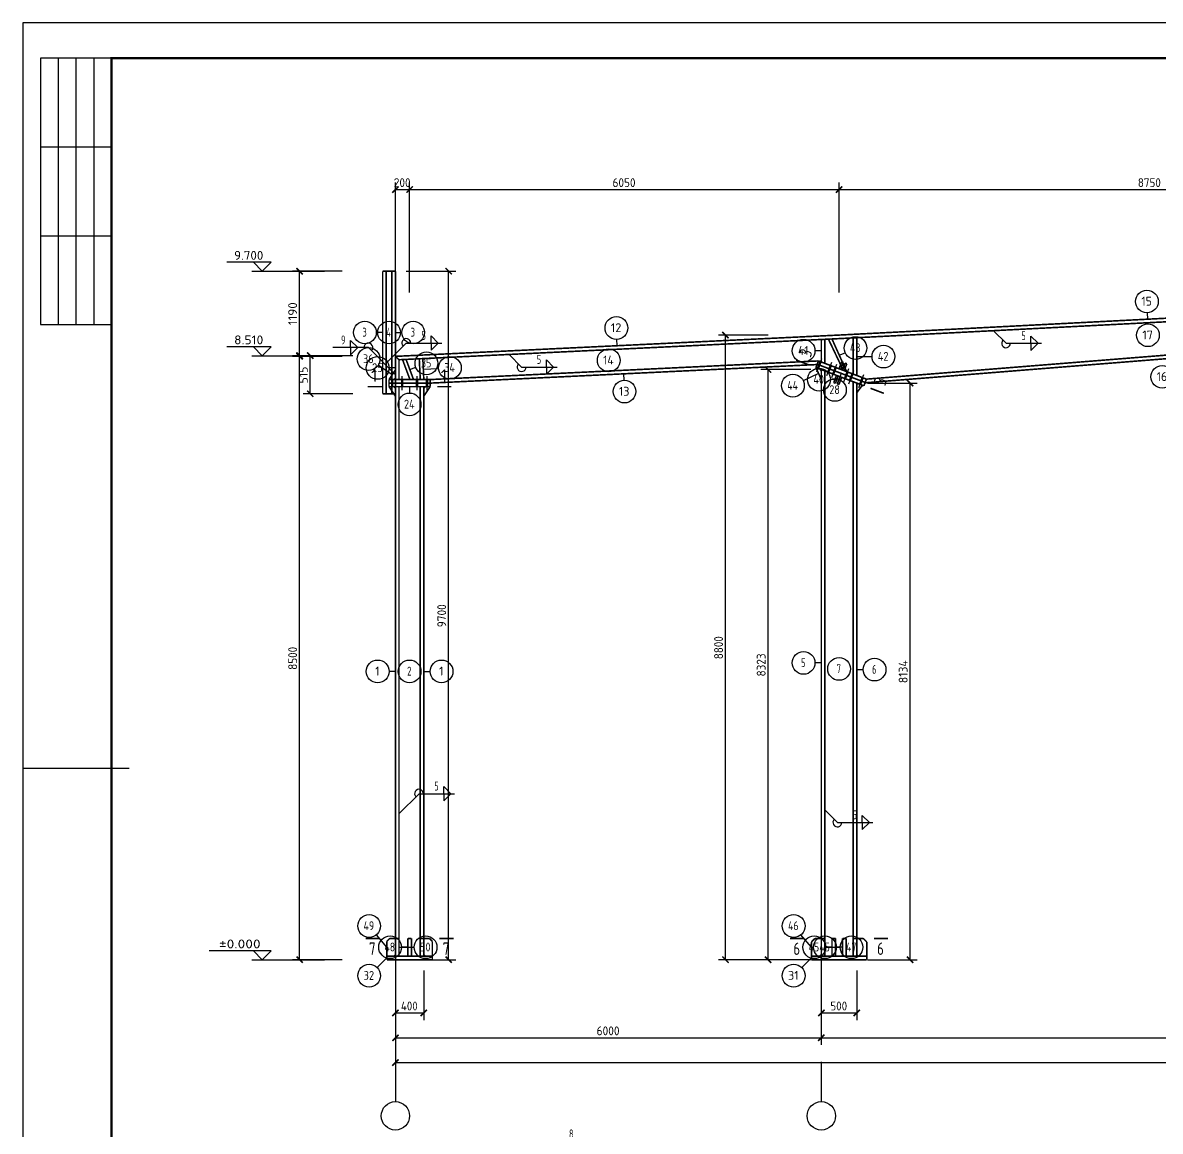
# Model space of a CAD drawing. Extents: x 14207793 to 14719554, y -1675802 to -1228715.
# Drawn here: x 14472463 to 14504511, y -1263526 to -1232293 of the extents above; entities that cross this region are included whole.
import ezdxf
from ezdxf.enums import TextEntityAlignment as Align

# ---------------------------------------------------------------- set-up
doc = ezdxf.new("R2010")
doc.units = 0
doc.header["$LTSCALE"] = 500
doc.header["$MEASUREMENT"] = 0
doc.linetypes.add('6', pattern=[8.75, 5, -1.25, 1.25, -1.25])
doc.layers.get('0').update_dxf_attribs({"linetype": 'CONTINUOUS'})
for name, color, linetype in [('10', 1, 'CONTINUOUS'), ('111', 253, '6'), ('112', 253, 'CONTINUOUS'), ('114', 2, 'CONTINUOUS'), ('14', 2, 'CONTINUOUS'), ('图框外框__细线', 253, 'CONTINUOUS'), ('尺寸标注', 253, 'CONTINUOUS'), ('柱子', 3, 'CONTINUOUS'), ('楼层标高', 253, 'CONTINUOUS'), ('焊缝标注', 253, 'CONTINUOUS'), ('编号标注', 253, 'CONTINUOUS')]:
    doc.layers.add(name, color=color, linetype=linetype)
doc.styles.get("Standard").update_dxf_attribs({"font": 'SYSZ.shx', "width": 0.75, "bigfont": 'SYFS.shx'})

# ---------------------------------------------------------------- blocks, each defined once
blk = doc.blocks.new('997')
for p, q in [((25, 584), (5, 584)), ((5, 584), (5, 509)), ((10, 584), (10, 509)), ((15, 584), (15, 509)), ((20, 584), (20, 509)), ((5, 559), (25, 559)), ((5, 534), (25, 534)), ((5, 509), (25, 509))]:
    blk.add_line(p, q)

msp = doc.modelspace()

# ---------------------------------------------------------------- linework, layer by layer
at = {"layer": '10', "const_width": 45}
for points in [[(14494249.36, -1241795.68), (14494623.33, -1241937.61)], [(14482182.5, -1242546.65), (14482582.5, -1242546.65)], [(14484542.5, -1242546.65), (14484142.5, -1242546.65)], [(14496723.43, -1242734.61), (14496349.45, -1242592.68)], [(14482122.5, -1258092.88), (14482522.5, -1258092.88)], [(14484602.5, -1258092.88), (14484202.5, -1258092.88)], [(14494082.5, -1258092.88), (14494482.5, -1258092.88)], [(14496842.5, -1258092.88), (14496442.5, -1258092.88)]]:
    msp.add_lwpolyline(points, dxfattribs=at)
at = {"layer": '111'}
for p, q in [((14482962.5, -1257192.88), (14482962.5, -1262692.88)), ((14494962.5, -1257192.88), (14494962.5, -1262692.88))]:
    msp.add_line(p, q, dxfattribs=at)
at = {"layer": '112'}
for centre in [(14482962.5, -1263092.88), (14494962.5, -1263092.88)]:
    msp.add_circle(centre, 400, dxfattribs=at)
at = {"layer": '114'}
for p, q in [((14494833.52, -1242124.34), (14494975.45, -1241750.36)), ((14495120.51, -1242233.25), (14495262.44, -1241859.28)), ((14495260.75, -1242286.47), (14495402.68, -1241912.5)), ((14495593.28, -1242412.67), (14495735.21, -1242038.7)), ((14495733.52, -1242465.89), (14495875.45, -1242091.92)), ((14496020.51, -1242574.81), (14496162.44, -1242200.83)), ((14482872.5, -1242646.65), (14482872.5, -1242246.65)), ((14483152.5, -1242646.65), (14483152.5, -1242246.65)), ((14483572.5, -1242646.65), (14483572.5, -1242246.65)), ((14483852.5, -1242646.65), (14483852.5, -1242246.65))]:
    msp.add_line(p, q, dxfattribs=at)
at = {"layer": '114', "color": 1, "const_width": 70}
for points in [[(14494869.01, -1242030.84), (14494939.97, -1241843.86)], [(14495155.99, -1242139.76), (14495226.96, -1241952.77)], [(14495296.23, -1242192.98), (14495367.2, -1242005.99)], [(14495628.76, -1242319.18), (14495699.73, -1242132.19)], [(14495769.01, -1242372.4), (14495839.97, -1242185.41)], [(14482872.5, -1242546.65), (14482872.5, -1242346.65)], [(14483152.5, -1242546.65), (14483152.5, -1242346.65)], [(14483572.5, -1242546.65), (14483572.5, -1242346.65)], [(14483852.5, -1242546.65), (14483852.5, -1242346.65)], [(14496055.99, -1242481.31), (14496126.96, -1242294.33)]]:
    msp.add_lwpolyline(points, dxfattribs=at)
at = {"layer": '14', "const_width": 45}
for points in [[(14494962.5, -1241217), (14495062.5, -1241212.2)], [(14494962.5, -1241852.41), (14494962.5, -1241217)], [(14495062.5, -1241212.2), (14495062.5, -1241890.36)], [(14495162.38, -1241207.4), (14495262.27, -1241202.61)], [(14495582.02, -1242087.52), (14495162.38, -1241207.4)], [(14495262.27, -1241202.61), (14495675.51, -1242123)], [(14495862.5, -1241172.44), (14495962.5, -1241167.3)], [(14495862.5, -1242193.96), (14495862.5, -1241172.44)], [(14495962.5, -1241167.3), (14495962.5, -1242231.91)], [(14482962.5, -1241692.88), (14483062.5, -1241788.2)], [(14482962.5, -1242346.65), (14482962.5, -1241692.88)], [(14483062.5, -1241788.2), (14483062.5, -1242346.65)], [(14483162.38, -1241783.4), (14483262.27, -1241778.61)], [(14483372.5, -1242346.65), (14483162.38, -1241783.4)], [(14483262.27, -1241778.61), (14483472.5, -1242346.65)], [(14483634.38, -1241760.75), (14483734.15, -1241755.96)], [(14483662.5, -1242346.65), (14483634.38, -1241760.75)], [(14483734.15, -1241755.96), (14483762.5, -1242346.65)], [(14494810.32, -1242008.57), (14494845.8, -1241915.08)], [(14494845.8, -1241915.08), (14494881.28, -1241821.59)], [(14494845.8, -1241915.08), (14496197.95, -1242428.23)], [(14496197.95, -1242428.23), (14494845.8, -1241915.08)], [(14494881.28, -1241821.59), (14496233.43, -1242334.73)], [(14495062.5, -1241890.36), (14494962.5, -1241852.41)], [(14495460.69, -1242041.47), (14495535.2, -1241845.14)], [(14495581.95, -1241862.88), (14495507.44, -1242059.22)], [(14495535.2, -1241845.14), (14495581.95, -1241862.88)], [(14495634, -1241882.64), (14495559.49, -1242078.97)], [(14495606.23, -1242096.71), (14495680.74, -1241900.37)], [(14495680.74, -1241900.37), (14495634, -1241882.64)], [(14482782.5, -1242346.65), (14482962.5, -1242076.65)], [(14482962.5, -1242076.65), (14482962.5, -1242306.65)], [(14494803.56, -1242006.01), (14494925.1, -1242052.13)], [(14494962.5, -1242336.33), (14494803.56, -1242006.01)], [(14496162.47, -1242521.72), (14494810.32, -1242008.57)], [(14494925.1, -1242052.13), (14494962.5, -1242106.33)], [(14494962.5, -1242106.33), (14494962.5, -1242336.33)], [(14495389.73, -1242228.46), (14495311.67, -1242434.15)], [(14495436.48, -1242246.2), (14495389.73, -1242228.46)], [(14495507.44, -1242059.22), (14495460.69, -1242041.47)], [(14495559.49, -1242078.97), (14495606.23, -1242096.71)], [(14495675.51, -1242123), (14495582.02, -1242087.52)], [(14495962.5, -1242231.91), (14495862.5, -1242193.96)], [(14482922.5, -1242346.65), (14482782.5, -1242346.65)], [(14482782.5, -1242446.65), (14482782.5, -1242346.65)], [(14482782.5, -1242346.65), (14483942.5, -1242346.65)], [(14483942.5, -1242446.65), (14482782.5, -1242446.65)], [(14482782.5, -1242546.65), (14482782.5, -1242446.65)], [(14482782.5, -1242446.65), (14483942.5, -1242446.65)], [(14482782.5, -1242546.65), (14482922.5, -1242546.65)], [(14482962.5, -1242816.65), (14482782.5, -1242546.65)], [(14483942.5, -1242546.65), (14482782.5, -1242546.65)], [(14482962.5, -1242306.65), (14482922.5, -1242346.65)], [(14482922.5, -1242546.65), (14482962.5, -1242586.65)], [(14483062.5, -1242346.65), (14482962.5, -1242346.65)], [(14483472.5, -1242346.65), (14483372.5, -1242346.65)], [(14483762.5, -1242346.65), (14483662.5, -1242346.65)], [(14483762.5, -1242586.65), (14483802.5, -1242546.65)], [(14483942.5, -1242546.65), (14483762.5, -1242816.65)], [(14483802.5, -1242546.65), (14483942.5, -1242546.65)], [(14483942.5, -1242346.65), (14483942.5, -1242446.65)], [(14483942.5, -1242446.65), (14483942.5, -1242546.65)], [(14495311.67, -1242434.15), (14495358.41, -1242451.89)], [(14495358.41, -1242451.89), (14495436.48, -1242246.2)], [(14495410.47, -1242471.64), (14495488.52, -1242265.96)], [(14495457.21, -1242489.39), (14495410.47, -1242471.64)], [(14495535.27, -1242283.7), (14495457.21, -1242489.39)], [(14495488.52, -1242265.96), (14495535.27, -1242283.7)], [(14495962.5, -1242485.83), (14495999.9, -1242460.02)], [(14495962.5, -1242715.83), (14495962.5, -1242485.83)], [(14496121.44, -1242506.15), (14495962.5, -1242715.83)], [(14495999.9, -1242460.02), (14496121.44, -1242506.15)], [(14496197.95, -1242428.23), (14496162.47, -1242521.72)], [(14496233.43, -1242334.73), (14496197.95, -1242428.23)], [(14482962.5, -1242586.65), (14482962.5, -1242816.65)], [(14483762.5, -1242816.65), (14483762.5, -1242586.65)], [(14482722.5, -1258172.88), (14482802.5, -1258092.88)], [(14482722.5, -1258592.88), (14482722.5, -1258172.88)], [(14482802.5, -1258092.88), (14482962.5, -1258092.88)], [(14482962.5, -1258092.88), (14483062.5, -1258092.88)], [(14482962.5, -1258592.88), (14482962.5, -1258092.88)], [(14482962.5, -1258092.88), (14482962.5, -1258552.88)], [(14483062.5, -1258092.88), (14483062.5, -1258592.88)], [(14483312.5, -1258092.88), (14483412.5, -1258092.88)], [(14483312.5, -1258592.88), (14483312.5, -1258092.88)], [(14483412.5, -1258092.88), (14483412.5, -1258592.88)], [(14483662.5, -1258092.88), (14483762.5, -1258092.88)], [(14483662.5, -1258592.88), (14483662.5, -1258092.88)], [(14483762.5, -1258092.88), (14483762.5, -1258592.88)], [(14483922.5, -1258092.88), (14483762.5, -1258092.88)], [(14483762.5, -1258092.88), (14483762.5, -1258552.88)], [(14484002.5, -1258172.88), (14483922.5, -1258092.88)], [(14484002.5, -1258592.88), (14484002.5, -1258172.88)], [(14494682.5, -1258192.88), (14494782.5, -1258092.88)], [(14494682.5, -1258592.88), (14494682.5, -1258192.88)], [(14494782.5, -1258092.88), (14494962.5, -1258092.88)], [(14494962.5, -1258092.88), (14495062.5, -1258092.88)], [(14494962.5, -1258592.88), (14494962.5, -1258092.88)], [(14494962.5, -1258092.88), (14494962.5, -1258552.88)], [(14495062.5, -1258092.88), (14495062.5, -1258592.88)], [(14495262.5, -1258092.88), (14495362.5, -1258092.88)], [(14495262.5, -1258592.88), (14495262.5, -1258092.88)], [(14495362.5, -1258092.88), (14495362.5, -1258592.88)], [(14495562.5, -1258092.88), (14495662.5, -1258092.88)], [(14495562.5, -1258592.88), (14495562.5, -1258092.88)], [(14495662.5, -1258092.88), (14495662.5, -1258592.88)], [(14495862.5, -1258092.88), (14495962.5, -1258092.88)], [(14495862.5, -1258592.88), (14495862.5, -1258092.88)], [(14495962.5, -1258092.88), (14495962.5, -1258592.88)], [(14496142.5, -1258092.88), (14495962.5, -1258092.88)], [(14495962.5, -1258092.88), (14495962.5, -1258552.88)], [(14496242.5, -1258192.88), (14496142.5, -1258092.88)], [(14496242.5, -1258592.88), (14496242.5, -1258192.88)], [(14482962.5, -1258552.88), (14482922.5, -1258592.88)], [(14483762.5, -1258552.88), (14483802.5, -1258592.88)], [(14494962.5, -1258552.88), (14494922.5, -1258592.88)], [(14495962.5, -1258552.88), (14496002.5, -1258592.88)], [(14482922.5, -1258592.88), (14482722.5, -1258592.88)], [(14482722.5, -1258592.88), (14484002.5, -1258592.88)], [(14482722.5, -1258692.88), (14482722.5, -1258592.88)], [(14484002.5, -1258692.88), (14482722.5, -1258692.88)], [(14483062.5, -1258592.88), (14482962.5, -1258592.88)], [(14483412.5, -1258592.88), (14483312.5, -1258592.88)], [(14483762.5, -1258592.88), (14483662.5, -1258592.88)], [(14483802.5, -1258592.88), (14484002.5, -1258592.88)], [(14484002.5, -1258592.88), (14484002.5, -1258692.88)], [(14494922.5, -1258592.88), (14494682.5, -1258592.88)], [(14494682.5, -1258592.88), (14496242.5, -1258592.88)], [(14494682.5, -1258692.88), (14494682.5, -1258592.88)], [(14496242.5, -1258692.88), (14494682.5, -1258692.88)], [(14495062.5, -1258592.88), (14494962.5, -1258592.88)], [(14495362.5, -1258592.88), (14495262.5, -1258592.88)], [(14495662.5, -1258592.88), (14495562.5, -1258592.88)], [(14495962.5, -1258592.88), (14495862.5, -1258592.88)], [(14496002.5, -1258592.88), (14496242.5, -1258592.88)], [(14496242.5, -1258592.88), (14496242.5, -1258692.88)]]:
    msp.add_lwpolyline(points, dxfattribs=at)
at = {"layer": '图框外框__细线'}
msp.add_line((14472462.5, -1253292.88), (14475462.5, -1253292.88), dxfattribs=at)
msp.add_lwpolyline([(14472462.5, -1274292.88), (14561562.5, -1274292.88), (14561562.5, -1232292.88), (14472462.5, -1232292.88), (14472462.5, -1274292.88)], dxfattribs=at)
at = {"layer": '图框外框__细线', "const_width": 70}
msp.add_lwpolyline([(14474962.5, -1273292.88), (14560562.5, -1273292.88), (14560562.5, -1233292.88), (14474962.5, -1233292.88), (14474962.5, -1273292.88)], dxfattribs=at)
at = {"layer": '尺寸标注'}
for p, q in [((14482962.5, -1239892.88), (14482962.5, -1236792.88)), ((14482962.5, -1236992.88), (14483362.5, -1236992.88)), ((14483362.5, -1239892.88), (14483362.5, -1236792.88)), ((14483362.5, -1239892.88), (14483362.5, -1236792.88)), ((14483362.5, -1236992.88), (14495462.5, -1236992.88)), ((14495462.5, -1239892.88), (14495462.5, -1236792.88)), ((14495462.5, -1239892.88), (14495462.5, -1236792.88)), ((14495462.5, -1236992.88), (14512962.5, -1236992.88)), ((14481462.5, -1239292.88), (14480062.5, -1239292.88)), ((14480262.5, -1241673.68), (14480262.5, -1239292.88)), ((14483262.5, -1239292.88), (14484662.5, -1239292.88)), ((14484462.5, -1258692.88), (14484462.5, -1239292.88)), ((14493462.5, -1241092.88), (14492062.5, -1241092.88)), ((14492262.5, -1258692.88), (14492262.5, -1241092.88)), ((14481462.5, -1241673.68), (14480062.5, -1241673.68)), ((14481462.5, -1241692.29), (14480062.5, -1241692.29)), ((14480262.5, -1258692.88), (14480262.5, -1241692.29)), ((14481762.5, -1241673.68), (14480362.5, -1241673.68)), ((14480562.5, -1242746.65), (14480562.5, -1241673.68)), ((14494662.5, -1242066.33), (14493262.5, -1242066.33)), ((14493462.5, -1258692.88), (14493462.5, -1242066.33)), ((14496262.5, -1242445.83), (14497662.5, -1242445.83)), ((14497462.5, -1258692.88), (14497462.5, -1242445.83)), ((14481762.5, -1242746.65), (14480362.5, -1242746.65)), ((14481462.5, -1258692.88), (14480062.5, -1258692.88)), ((14483262.5, -1258692.88), (14484662.5, -1258692.88)), ((14493462.5, -1258692.88), (14492062.5, -1258692.88)), ((14494662.5, -1258692.88), (14493262.5, -1258692.88)), ((14496262.5, -1258692.88), (14497662.5, -1258692.88)), ((14482962.5, -1258992.88), (14482962.5, -1261792.88)), ((14482962.5, -1258992.88), (14482962.5, -1261092.88)), ((14482962.5, -1258992.88), (14482962.5, -1260392.88)), ((14483762.5, -1258992.88), (14483762.5, -1260392.88)), ((14494962.5, -1258992.88), (14494962.5, -1261092.88)), ((14494962.5, -1258992.88), (14494962.5, -1261092.88)), ((14494962.5, -1258992.88), (14494962.5, -1260392.88)), ((14495962.5, -1258992.88), (14495962.5, -1260392.88)), ((14482962.5, -1260192.88), (14483762.5, -1260192.88)), ((14494962.5, -1260192.88), (14495962.5, -1260192.88)), ((14482962.5, -1260892.88), (14494962.5, -1260892.88)), ((14494962.5, -1260892.88), (14542962.5, -1260892.88)), ((14482962.5, -1261592.88), (14542962.5, -1261592.88))]:
    msp.add_line(p, q, dxfattribs=at)
at = {"layer": '尺寸标注', "const_width": 45}
for points in [[(14482874.11, -1237081.27), (14483050.89, -1236904.49)], [(14483274.11, -1237081.27), (14483450.89, -1236904.49)], [(14483274.11, -1237081.27), (14483450.89, -1236904.49)], [(14495374.11, -1237081.27), (14495550.89, -1236904.49)], [(14495374.11, -1237081.27), (14495550.89, -1236904.49)], [(14480174.11, -1239204.49), (14480350.89, -1239381.27)], [(14484374.11, -1239204.49), (14484550.89, -1239381.27)], [(14492174.11, -1241004.49), (14492350.89, -1241181.27)], [(14480174.11, -1241585.3), (14480350.89, -1241762.07)], [(14480474.11, -1241585.3), (14480650.89, -1241762.07)], [(14480174.11, -1241603.9), (14480350.89, -1241780.68)], [(14493374.11, -1241977.94), (14493550.89, -1242154.71)], [(14497374.11, -1242357.45), (14497550.89, -1242534.22)], [(14480474.11, -1242658.26), (14480650.89, -1242835.04)], [(14480174.11, -1258604.49), (14480350.89, -1258781.27)], [(14484374.11, -1258604.49), (14484550.89, -1258781.27)], [(14492174.11, -1258604.49), (14492350.89, -1258781.27)], [(14493374.11, -1258604.49), (14493550.89, -1258781.27)], [(14497374.11, -1258604.49), (14497550.89, -1258781.27)], [(14482874.11, -1260281.27), (14483050.89, -1260104.49)], [(14483674.11, -1260281.27), (14483850.89, -1260104.49)], [(14494874.11, -1260281.27), (14495050.89, -1260104.49)], [(14495874.11, -1260281.27), (14496050.89, -1260104.49)], [(14482874.11, -1260981.27), (14483050.89, -1260804.5)], [(14494874.11, -1260981.27), (14495050.89, -1260804.5)], [(14494874.11, -1260981.27), (14495050.89, -1260804.5)], [(14482874.11, -1261681.27), (14483050.89, -1261504.5)]]:
    msp.add_lwpolyline(points, dxfattribs=at)
at = {"layer": '柱子', "const_width": 45}
for points in [[(14482602.5, -1239292.88), (14482962.5, -1239292.88)], [(14482602.5, -1239292.88), (14482702.5, -1239292.88)], [(14482602.5, -1242746.65), (14482602.5, -1239292.88)], [(14482702.5, -1242746.65), (14482702.5, -1239292.88)], [(14482862.5, -1239292.88), (14482962.5, -1239292.88)], [(14482862.5, -1242746.65), (14482862.5, -1239292.88)], [(14482962.5, -1242746.65), (14482962.5, -1239292.88)], [(14495462.5, -1241092.88), (14512862.44, -1240198.03)], [(14495467.47, -1241192.76), (14512862.44, -1240298.16)], [(14482962.5, -1241692.88), (14495462.5, -1241092.88)], [(14483062.5, -1241788.2), (14495467.47, -1241192.76)], [(14496194.16, -1242438.2), (14512862.44, -1241103.41)], [(14496233.43, -1242334.73), (14512862.44, -1241003.09)], [(14483942.5, -1242346.65), (14494881.28, -1241821.59)], [(14483942.5, -1242446.76), (14494842.58, -1241923.56)], [(14494962.5, -1242066.33), (14495062.5, -1242104.28)], [(14494962.5, -1258592.88), (14494962.5, -1242066.33)], [(14495062.5, -1258592.88), (14495062.5, -1242104.28)], [(14482962.5, -1242546.65), (14483062.5, -1242546.65)], [(14482962.5, -1258592.88), (14482962.5, -1242546.65)], [(14483062.5, -1258592.88), (14483062.5, -1242546.65)], [(14483662.5, -1242546.65), (14483762.5, -1242546.65)], [(14483662.5, -1258592.88), (14483662.5, -1242546.65)], [(14483762.5, -1258592.88), (14483762.5, -1242546.65)], [(14495862.5, -1242407.88), (14495962.5, -1242445.83)], [(14495862.5, -1258592.88), (14495862.5, -1242407.88)], [(14495962.5, -1258592.88), (14495962.5, -1242445.83)], [(14482602.5, -1242746.65), (14482962.5, -1242746.65)]]:
    msp.add_lwpolyline(points, dxfattribs=at)
at = {"layer": '楼层标高'}
for p, q in [((14479462.5, -1239042.88), (14478212.5, -1239042.88)), ((14478912.5, -1239292.88), (14480962.5, -1239292.88)), ((14479212.5, -1239292.88), (14478962.5, -1239042.88)), ((14479212.5, -1239292.88), (14479462.5, -1239042.88)), ((14479462.5, -1241423.68), (14478212.5, -1241423.68)), ((14479212.5, -1241673.68), (14478962.5, -1241423.68)), ((14479212.5, -1241673.68), (14479462.5, -1241423.68)), ((14478912.5, -1241673.68), (14480962.5, -1241673.68)), ((14479462.5, -1258442.88), (14477712.5, -1258442.88)), ((14479212.5, -1258692.88), (14478962.5, -1258442.88)), ((14479212.5, -1258692.88), (14479462.5, -1258442.88)), ((14478912.5, -1258692.88), (14480962.5, -1258692.88))]:
    msp.add_line(p, q, dxfattribs=at)
at = {"layer": '焊缝标注'}
for p, q in [((14481699.74, -1241445.58), (14481699.74, -1241245.58)), ((14481899.74, -1241445.58), (14481699.74, -1241245.58)), ((14483968.41, -1241317.75), (14483968.41, -1241117.75)), ((14483968.41, -1241117.75), (14484168.41, -1241317.75)), ((14499816.21, -1240969.11), (14500168.78, -1241323.64)), ((14500868.78, -1241323.64), (14500868.78, -1241123.64)), ((14500868.78, -1241123.64), (14501068.78, -1241323.64)), ((14482199.74, -1241445.58), (14481199.74, -1241445.58)), ((14481699.74, -1241445.58), (14481699.74, -1241645.58)), ((14481899.74, -1241445.58), (14481699.74, -1241645.58)), ((14482962.5, -1242210.17), (14482199.74, -1241445.58)), ((14482702.5, -1241883.21), (14483268.41, -1241317.75)), ((14483268.41, -1241317.75), (14484268.41, -1241317.75)), ((14483968.41, -1241317.75), (14483968.41, -1241517.75)), ((14483968.41, -1241517.75), (14484168.41, -1241317.75)), ((14500168.78, -1241323.64), (14501168.78, -1241323.64)), ((14500868.78, -1241323.64), (14500868.78, -1241523.64)), ((14500868.78, -1241523.64), (14501068.78, -1241323.64)), ((14486163.74, -1241639.34), (14486516.31, -1241993.88)), ((14487216.31, -1241993.88), (14487216.31, -1241793.88)), ((14487216.31, -1241793.88), (14487416.31, -1241993.88)), ((14486516.31, -1241993.88), (14487516.31, -1241993.88)), ((14487216.31, -1241993.88), (14487216.31, -1242193.88)), ((14487216.31, -1242193.88), (14487416.31, -1241993.88)), ((14483062.5, -1254581.32), (14483628.41, -1254015.86)), ((14483628.41, -1254015.86), (14484628.41, -1254015.86)), ((14484328.41, -1254015.86), (14484328.41, -1253815.86)), ((14484328.41, -1253815.86), (14484528.41, -1254015.86)), ((14484328.41, -1254015.86), (14484328.41, -1254215.86)), ((14484328.41, -1254215.86), (14484528.41, -1254015.86)), ((14495062.5, -1254470.73), (14495415.07, -1254825.27)), ((14496115.07, -1254825.27), (14496115.07, -1254625.27)), ((14496115.07, -1254625.27), (14496315.07, -1254825.27)), ((14495415.07, -1254825.27), (14496415.07, -1254825.27)), ((14496115.07, -1254825.27), (14496115.07, -1255025.27)), ((14496115.07, -1255025.27), (14496315.07, -1254825.27))]:
    msp.add_line(p, q, dxfattribs=at)
for centre, start, end in [((14483268.41, -1241317.75), 0, 224.977194), ((14500168.78, -1241323.64), 134.840249, 0), ((14482199.74, -1241445.58), 314.931548, 180.000005), ((14486516.31, -1241993.88), 134.84028, 0), ((14483628.41, -1254015.86), 0, 224.977194), ((14495415.07, -1254825.27), 134.840311, 0)]:
    msp.add_arc(centre, 125, start, end, dxfattribs=at)
for points in [[(14499816.21, -1240969.11), (14499876.09, -1241050.59), (14499897.36, -1241029.44)], [(14482702.5, -1241883.21), (14482783.84, -1241823.14), (14482762.64, -1241801.92)], [(14486163.74, -1241639.34), (14486223.62, -1241720.82), (14486244.89, -1241699.67)], [(14482962.5, -1242210.17), (14482902.49, -1242128.78), (14482881.26, -1242149.97)], [(14483062.5, -1254581.32), (14483143.84, -1254521.25), (14483122.64, -1254500.03)], [(14495062.5, -1254470.73), (14495122.38, -1254552.22), (14495143.65, -1254531.06)]]:
    msp.add_solid(points, dxfattribs=at)
at = {"layer": '编号标注'}
for p, q in [((14504162.47, -1240645.45), (14504153.23, -1240465.69)), ((14482602.5, -1241019.77), (14482422.5, -1241019.77)), ((14482962.5, -1241019.77), (14483142.5, -1241019.77)), ((14489212.5, -1241392.88), (14489203.87, -1241213.09)), ((14494962.5, -1241534.7), (14494782.5, -1241534.7)), ((14495468.89, -1241662.8), (14495633.1, -1241589.08)), ((14495962.5, -1241699.61), (14496392.5, -1241699.61)), ((14482872.5, -1242211.65), (14482473.12, -1241945.39)), ((14482962.5, -1242019.77), (14482782.5, -1242019.77)), ((14483367.39, -1242062.63), (14483536.19, -1242000.16)), ((14483748.32, -1242051.31), (14484177.83, -1242030.69)), ((14489392.54, -1242185.16), (14489401.17, -1242364.95)), ((14494883.03, -1242171.17), (14494450.5, -1242379.29)), ((14495521.88, -1242171.65), (14495458.01, -1242339.94)), ((14495397.44, -1242349.05), (14495217.44, -1242349.05)), ((14483362.5, -1242546.65), (14483362.5, -1242726.65)), ((14494962.5, -1250329.6), (14494782.5, -1250329.6)), ((14495962.5, -1250519.36), (14496142.5, -1250519.36)), ((14482962.5, -1250569.77), (14482782.5, -1250569.77)), ((14483762.5, -1250569.77), (14483942.5, -1250569.77)), ((14482722.5, -1258342.88), (14482427.36, -1257988.71)), ((14494682.5, -1258342.88), (14494387.36, -1257988.71)), ((14483062.5, -1258342.88), (14483492.5, -1258342.88)), ((14483312.5, -1258342.88), (14483132.5, -1258342.88)), ((14495062.5, -1258342.88), (14495492.5, -1258342.88)), ((14495262.5, -1258342.88), (14495082.5, -1258342.88)), ((14495562.5, -1258342.88), (14495382.5, -1258342.88)), ((14482722.5, -1258642.88), (14482448.77, -1258916.61)), ((14494682.5, -1258642.88), (14494408.77, -1258916.61))]:
    msp.add_line(p, q, dxfattribs=at)
at = {"layer": '编号标注', "const_width": 10}
for points in [[(14504167.47, -1240645.45, 1), (14504157.47, -1240645.45, 1), (14504167.47, -1240645.45, 1)], [(14482607.5, -1241019.77, 1), (14482597.5, -1241019.77, 1), (14482607.5, -1241019.77, 1)], [(14482967.5, -1241019.77, 1), (14482957.5, -1241019.77, 1), (14482967.5, -1241019.77, 1)], [(14489217.5, -1241392.88, 1), (14489207.5, -1241392.88, 1), (14489217.5, -1241392.88, 1)], [(14494967.5, -1241534.7, 1), (14494957.5, -1241534.7, 1), (14494967.5, -1241534.7, 1)], [(14495473.89, -1241662.8, 1), (14495463.89, -1241662.8, 1), (14495473.89, -1241662.8, 1)], [(14495967.5, -1241699.61, 1), (14495957.5, -1241699.61, 1), (14495967.5, -1241699.61, 1)], [(14482877.5, -1242211.65, 1), (14482867.5, -1242211.65, 1), (14482877.5, -1242211.65, 1)], [(14482967.5, -1242019.77, 1), (14482957.5, -1242019.77, 1), (14482967.5, -1242019.77, 1)], [(14483372.39, -1242062.63, 1), (14483362.39, -1242062.63, 1), (14483372.39, -1242062.63, 1)], [(14483753.32, -1242051.31, 1), (14483743.32, -1242051.31, 1), (14483753.32, -1242051.31, 1)], [(14489397.54, -1242185.16, 1), (14489387.54, -1242185.16, 1), (14489397.54, -1242185.16, 1)], [(14494888.03, -1242171.17, 1), (14494878.03, -1242171.17, 1), (14494888.03, -1242171.17, 1)], [(14495526.88, -1242171.65, 1), (14495516.88, -1242171.65, 1), (14495526.88, -1242171.65, 1)], [(14483367.5, -1242546.65, 1), (14483357.5, -1242546.65, 1), (14483367.5, -1242546.65, 1)], [(14495402.45, -1242349.05, 1), (14495392.44, -1242349.05, 1), (14495402.45, -1242349.05, 1)], [(14494967.5, -1250329.6, 1), (14494957.5, -1250329.6, 1), (14494967.5, -1250329.6, 1)], [(14495967.5, -1250519.36, 1), (14495957.5, -1250519.36, 1), (14495967.5, -1250519.36, 1)], [(14482967.5, -1250569.77, 1), (14482957.5, -1250569.77, 1), (14482967.5, -1250569.77, 1)], [(14483767.5, -1250569.77, 1), (14483757.5, -1250569.77, 1), (14483767.5, -1250569.77, 1)], [(14482727.5, -1258342.88, 1), (14482717.5, -1258342.88, 1), (14482727.5, -1258342.88, 1)], [(14483067.5, -1258342.88, 1), (14483057.5, -1258342.88, 1), (14483067.5, -1258342.88, 1)], [(14483317.5, -1258342.88, 1), (14483307.5, -1258342.88, 1), (14483317.5, -1258342.88, 1)], [(14494687.5, -1258342.88, 1), (14494677.5, -1258342.88, 1), (14494687.5, -1258342.88, 1)], [(14495067.5, -1258342.88, 1), (14495057.5, -1258342.88, 1), (14495067.5, -1258342.88, 1)], [(14495267.5, -1258342.88, 1), (14495257.5, -1258342.88, 1), (14495267.5, -1258342.88, 1)], [(14495567.5, -1258342.88, 1), (14495557.5, -1258342.88, 1), (14495567.5, -1258342.88, 1)], [(14482727.5, -1258642.88, 1), (14482717.5, -1258642.88, 1), (14482727.5, -1258642.88, 1)], [(14494687.5, -1258642.88, 1), (14494677.5, -1258642.88, 1), (14494687.5, -1258642.88, 1)]]:
    msp.add_lwpolyline(points, format="xyb", dxfattribs=at)
at = {"layer": '编号标注'}
for centre in [(14504136.79, -1240146.11), (14489188.53, -1240893.46), (14482102.5, -1241019.77), (14482782.5, -1241019.77), (14483462.5, -1241019.77), (14504164.95, -1241097.92), (14494462.5, -1241534.7), (14495925.03, -1241458.01), (14482206.86, -1241767.89), (14483836.3, -1241889.09), (14488971.89, -1241804.89), (14496712.5, -1241699.61), (14482462.5, -1242019.77), (14484497.46, -1242015.34), (14494162.14, -1242518.04), (14494897.44, -1242349.05), (14504568.21, -1242269.21), (14489416.52, -1242684.59), (14495344.47, -1242639.12), (14483362.5, -1243046.65), (14494462.5, -1250329.6), (14495462.5, -1250500.38), (14496462.5, -1250519.36), (14482462.5, -1250569.77), (14483362.5, -1250569.77), (14484262.5, -1250569.77), (14482222.5, -1257742.88), (14494182.5, -1257742.88), (14482812.5, -1258342.88), (14483812.5, -1258342.88), (14494762.5, -1258342.88), (14495062.5, -1258342.88), (14495812.5, -1258342.88), (14482222.5, -1259142.88), (14494182.5, -1259142.88)]:
    msp.add_circle(centre, 320, dxfattribs=at)

# ---------------------------------------------------------------- block references
at = {"layer": '图框外框__细线', "xscale": 100, "yscale": 100, "zscale": 100}
msp.add_blockref('997', (14472462.5, -1291692.88), dxfattribs=at)

# ---------------------------------------------------------------- texts
at = {"layer": '10'}
for rotation, width, p, p2 in [(69.217649, 0.810001, (14494658.27, -1241745.51), (14494725.33, -1241568.8)), (69.218081, 0.809998, (14496758.36, -1242542.5), (14496825.42, -1242365.8))]:
    msp.add_text('3', height=350, rotation=rotation, dxfattribs=dict(at, width=width)).set_placement(p, p2, align=Align.FIT)
for s, width, p, p2 in [('1', 2.267999, (14482274.5, -1242411.15), (14482463.5, -1242411.15)), ('1', 2.267999, (14484234.5, -1242411.15), (14484423.5, -1242411.15)), ('7', 0.81, (14482214.5, -1258557.38), (14482403.5, -1258557.38)), ('7', 0.81, (14484294.5, -1258557.38), (14484483.5, -1258557.38)), ('6', 0.872307, (14494174.5, -1258557.38), (14494363.5, -1258557.38)), ('6', 0.872307, (14496534.5, -1258557.38), (14496723.5, -1258557.38))]:
    msp.add_text(s, height=350, dxfattribs=dict(at, width=width)).set_placement(p, p2, align=Align.FIT)
at = {"layer": '尺寸标注'}
for s, width, p, p2 in [('200', 0.735, (14482917.5, -1236922.88), (14483390, -1236922.88)), ('6050', 0.734999, (14489080, -1236922.88), (14489727.5, -1236922.88)), ('8750', 0.735004, (14503880, -1236922.88), (14504527.5, -1236922.88)), ('400', 0.735, (14483117.5, -1260122.88), (14483590, -1260122.88)), ('500', 0.734999, (14495217.5, -1260122.88), (14495690, -1260122.88)), ('6000', 0.734999, (14488630, -1260822.88), (14489277.5, -1260822.88))]:
    msp.add_text(s, height=250, dxfattribs=dict(at, width=width)).set_placement(p, p2, align=Align.FIT)
for s, width, p, p2 in [('1190', 0.824092, (14480192.5, -1240815.78), (14480192.5, -1240168.28)), ('515', 0.793806, (14480492.5, -1242455.17), (14480492.5, -1241982.67)), ('9700', 0.734999, (14484392.5, -1249325.38), (14484392.5, -1248677.88)), ('8500', 0.734999, (14480192.5, -1250525.09), (14480192.5, -1249877.59)), ('8800', 0.734999, (14492192.5, -1250225.38), (14492192.5, -1249577.88)), ('8323', 0.734999, (14493392.5, -1250712.1), (14493392.5, -1250064.61)), ('8134', 0.766057, (14497392.5, -1250901.86), (14497392.5, -1250254.36))]:
    msp.add_text(s, height=250, rotation=90, dxfattribs=dict(at, width=width)).set_placement(p, p2, align=Align.FIT)
at = {"layer": '楼层标高'}
for s, width, p, p2 in [('9.700', 0.8225, (14478417.5, -1238972.88), (14479240, -1238972.88)), ('8.510', 0.863625, (14478417.5, -1241353.69), (14479240, -1241353.69)), ('±0.000', 0.900274, (14477992.5, -1258372.88), (14479165, -1258372.88))]:
    msp.add_text(s, height=250, dxfattribs=dict(at, width=width)).set_placement(p, p2, align=Align.FIT)
at = {"layer": '焊缝标注'}
for s, width, p, p2 in [('9', 0.791542, (14481429.74, -1241355.58), (14481552.24, -1241355.58)), ('5', 0.734999, (14483698.41, -1241227.75), (14483820.91, -1241227.75)), ('5', 0.735004, (14500598.78, -1241233.65), (14500721.28, -1241233.65)), ('5', 0.735004, (14486946.31, -1241903.88), (14487068.81, -1241903.88)), ('5', 0.734999, (14484058.41, -1253925.86), (14484180.91, -1253925.86)), ('5', 0.735004, (14495845.07, -1254735.27), (14495967.57, -1254735.27)), ('8', 0.734995, (14487854.71, -1263724.05), (14487977.21, -1263724.05))]:
    msp.add_text(s, height=250, dxfattribs=dict(at, width=width)).set_placement(p, p2, align=Align.FIT)
at = {"layer": '编号标注'}
for s, width, p, p2 in [('15', 0.833002, (14503979.29, -1240263.61), (14504276.79, -1240263.61)), ('3', 0.735004, (14482032.5, -1241137.27), (14482155, -1241137.27)), ('4', 0.685999, (14482712.5, -1241137.27), (14482835, -1241137.27)), ('3', 0.734999, (14483392.5, -1241137.27), (14483515, -1241137.27)), ('12', 0.833002, (14489031.03, -1241010.96), (14489328.53, -1241010.96)), ('17', 0.83301, (14504007.45, -1241215.42), (14504304.96, -1241215.42)), ('41', 0.999602, (14494305, -1241652.2), (14494602.5, -1241652.2)), ('43', 0.735002, (14495767.53, -1241575.51), (14496065.03, -1241575.51)), ('42', 0.735002, (14496555, -1241817.11), (14496852.5, -1241817.11)), ('36', 0.757272, (14482049.36, -1241885.39), (14482346.86, -1241885.39)), ('25', 0.735, (14482305, -1242137.27), (14482602.5, -1242137.27)), ('35', 0.735, (14483678.8, -1242006.59), (14483976.3, -1242006.59)), ('34', 0.714, (14484339.96, -1242132.85), (14484637.46, -1242132.85)), ('14', 0.806127, (14488814.39, -1241922.39), (14489111.89, -1241922.39)), ('40', 0.735002, (14494739.95, -1242466.55), (14495037.45, -1242466.55)), ('16', 0.861726, (14504410.72, -1242386.71), (14504708.22, -1242386.71)), ('44', 0.713998, (14494004.64, -1242635.54), (14494302.14, -1242635.54)), ('28', 0.734998, (14495186.97, -1242756.62), (14495484.47, -1242756.62)), ('13', 0.833002, (14489259.02, -1242802.09), (14489556.52, -1242802.09)), ('24', 0.714, (14483205, -1243164.15), (14483502.5, -1243164.15)), ('5', 0.734995, (14494392.5, -1250447.1), (14494515, -1250447.1)), ('1', 2.057997, (14482392.5, -1250687.27), (14482515, -1250687.27)), ('2', 0.734999, (14483292.5, -1250687.27), (14483415, -1250687.27)), ('1', 2.057997, (14484192.5, -1250687.27), (14484315, -1250687.27)), ('7', 0.735004, (14495392.5, -1250617.88), (14495515, -1250617.88)), ('6', 0.791542, (14496392.5, -1250636.86), (14496515, -1250636.86)), ('49', 0.757272, (14482065, -1257860.38), (14482362.5, -1257860.38)), ('46', 0.757274, (14494025, -1257860.38), (14494322.5, -1257860.38)), ('48', 0.735, (14482655, -1258460.38), (14482952.5, -1258460.38)), ('50', 0.735, (14483655, -1258460.38), (14483952.5, -1258460.38)), ('45', 0.734998, (14494605, -1258460.38), (14494902.5, -1258460.38)), ('45', 0.734998, (14494905, -1258460.38), (14495202.5, -1258460.38)), ('47', 0.735002, (14495655, -1258460.38), (14495952.5, -1258460.38)), ('32', 0.735, (14482065, -1259260.38), (14482362.5, -1259260.38)), ('31', 0.999602, (14494025, -1259260.38), (14494322.5, -1259260.38))]:
    msp.add_text(s, height=250, dxfattribs=dict(at, width=width)).set_placement(p, p2, align=Align.FIT)

doc.saveas('drawing.dxf')
